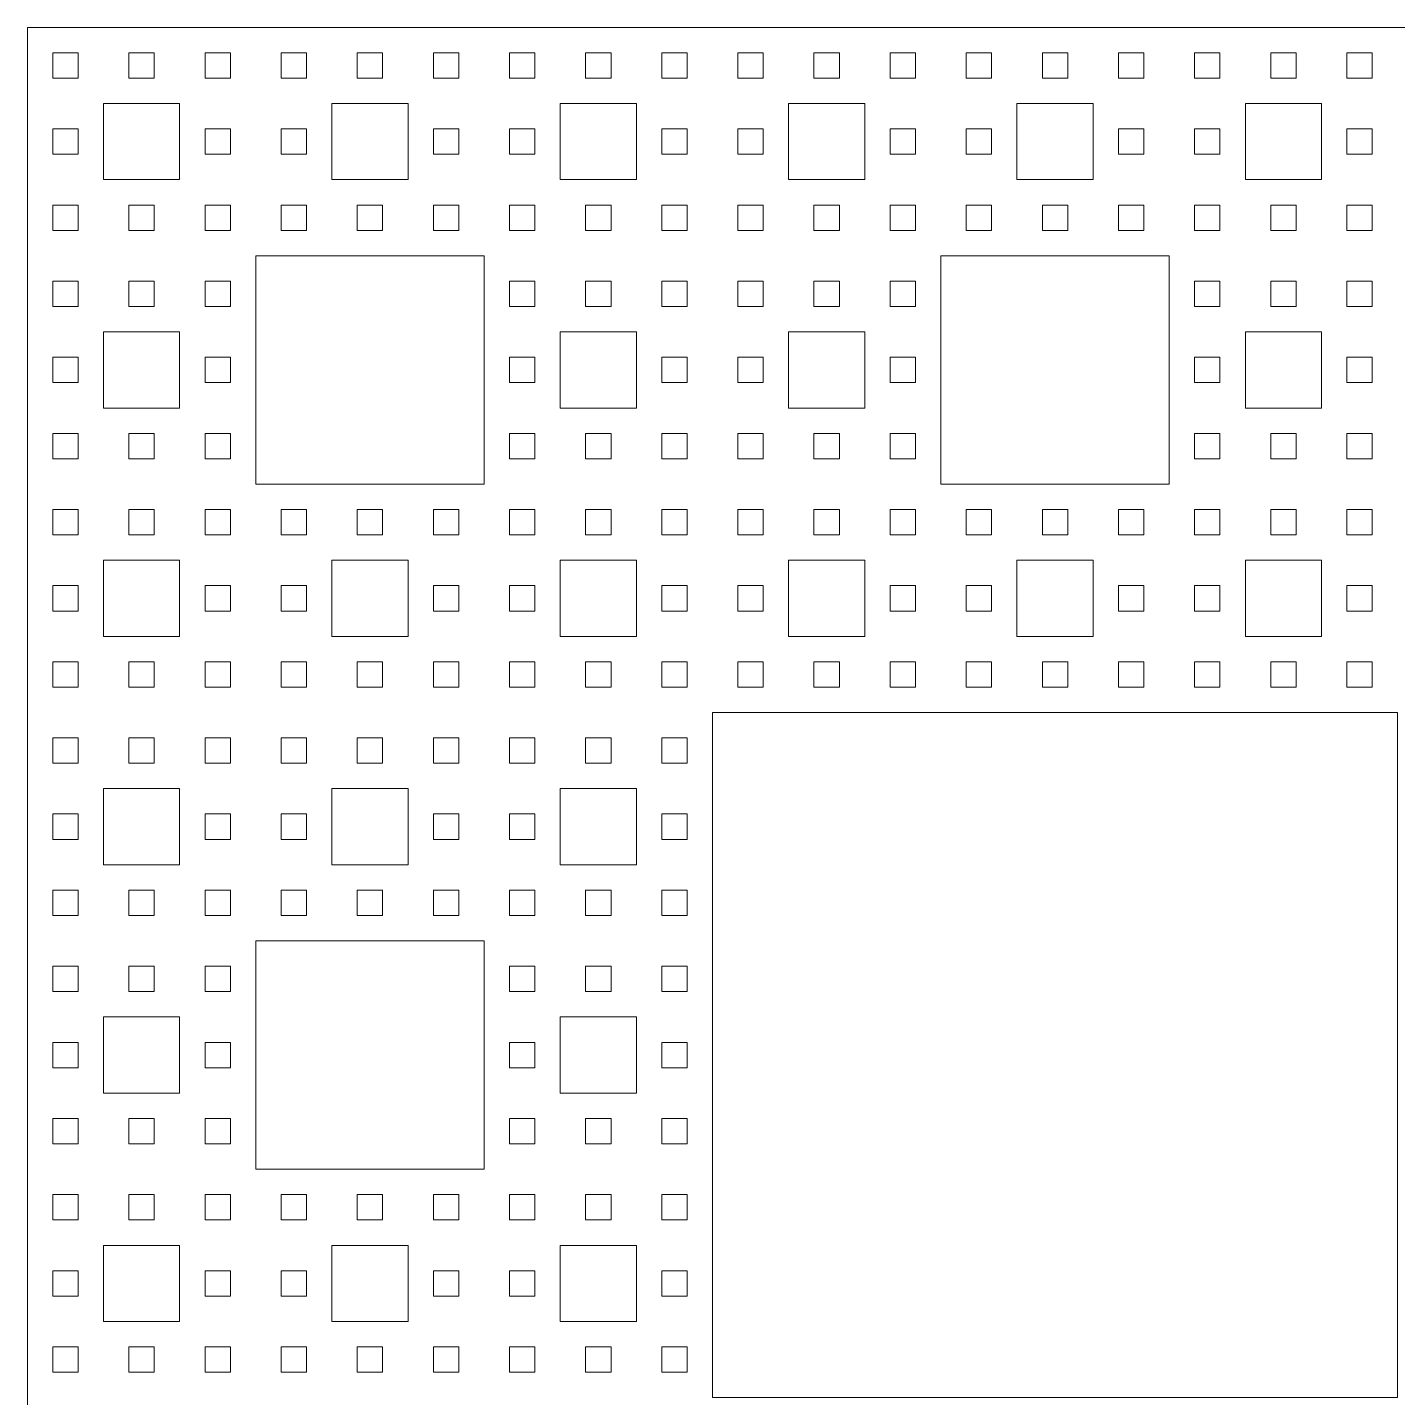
# Model space of a CAD drawing. Header units: millimetres. Extents: x -127 to 127, y -142 to 127.
# Drawn here: x -127 to -70.6, y 70.6 to 127 of the extents above; entities that cross this region are included whole.
import ezdxf

# ---------------------------------------------------------------- set-up
doc = ezdxf.new("R2010")
doc.units = ezdxf.units.MM

msp = doc.modelspace()

# ---------------------------------------------------------------- linework, layer by layer
at = {"color": 7, "linetype": 'Continuous', "lineweight": 15}
for p, q in [((-127, 127), (-127, -127)), ((127, 127), (-127, 127)), ((-124.909, 125.955), (-125.955, 125.955)), ((-125.955, 125.955), (-125.955, 124.909)), ((-124.909, 124.909), (-124.909, 125.955)), ((-121.774, 125.955), (-122.819, 125.955)), ((-122.819, 125.955), (-122.819, 124.909)), ((-121.774, 124.909), (-121.774, 125.955)), ((-118.638, 125.955), (-119.683, 125.955)), ((-119.683, 125.955), (-119.683, 124.909)), ((-118.638, 124.909), (-118.638, 125.955)), ((-115.502, 125.955), (-116.547, 125.955)), ((-116.547, 125.955), (-116.547, 124.909)), ((-115.502, 124.909), (-115.502, 125.955)), ((-112.366, 125.955), (-113.412, 125.955)), ((-113.412, 125.955), (-113.412, 124.909)), ((-112.366, 124.909), (-112.366, 125.955)), ((-109.23, 125.955), (-110.276, 125.955)), ((-110.276, 125.955), (-110.276, 124.909)), ((-109.23, 124.909), (-109.23, 125.955)), ((-106.095, 125.955), (-107.14, 125.955)), ((-107.14, 125.955), (-107.14, 124.909)), ((-106.095, 124.909), (-106.095, 125.955)), ((-102.959, 125.955), (-104.004, 125.955)), ((-104.004, 125.955), (-104.004, 124.909)), ((-102.959, 124.909), (-102.959, 125.955)), ((-99.823, 125.955), (-100.868, 125.955)), ((-100.868, 125.955), (-100.868, 124.909)), ((-99.823, 124.909), (-99.823, 125.955)), ((-96.687, 125.955), (-97.733, 125.955)), ((-97.733, 125.955), (-97.733, 124.909)), ((-96.687, 124.909), (-96.687, 125.955)), ((-93.551, 125.955), (-94.597, 125.955)), ((-94.597, 125.955), (-94.597, 124.909)), ((-93.551, 124.909), (-93.551, 125.955)), ((-90.416, 125.955), (-91.461, 125.955)), ((-91.461, 125.955), (-91.461, 124.909)), ((-90.416, 124.909), (-90.416, 125.955)), ((-87.28, 125.955), (-88.325, 125.955)), ((-88.325, 125.955), (-88.325, 124.909)), ((-87.28, 124.909), (-87.28, 125.955)), ((-84.144, 125.955), (-85.189, 125.955)), ((-85.189, 125.955), (-85.189, 124.909)), ((-84.144, 124.909), (-84.144, 125.955)), ((-81.008, 125.955), (-82.053, 125.955)), ((-82.053, 125.955), (-82.053, 124.909)), ((-81.008, 124.909), (-81.008, 125.955)), ((-77.872, 125.955), (-78.918, 125.955)), ((-78.918, 125.955), (-78.918, 124.909)), ((-77.872, 124.909), (-77.872, 125.955)), ((-74.737, 125.955), (-75.782, 125.955)), ((-75.782, 125.955), (-75.782, 124.909)), ((-74.737, 124.909), (-74.737, 125.955)), ((-71.601, 125.955), (-72.646, 125.955)), ((-72.646, 125.955), (-72.646, 124.909)), ((-71.601, 124.909), (-71.601, 125.955)), ((-125.955, 124.909), (-124.909, 124.909)), ((-122.819, 124.909), (-121.774, 124.909)), ((-119.683, 124.909), (-118.638, 124.909)), ((-116.547, 124.909), (-115.502, 124.909)), ((-113.412, 124.909), (-112.366, 124.909)), ((-110.276, 124.909), (-109.23, 124.909)), ((-107.14, 124.909), (-106.095, 124.909)), ((-104.004, 124.909), (-102.959, 124.909)), ((-100.868, 124.909), (-99.823, 124.909)), ((-97.733, 124.909), (-96.687, 124.909)), ((-94.597, 124.909), (-93.551, 124.909)), ((-91.461, 124.909), (-90.416, 124.909)), ((-88.325, 124.909), (-87.28, 124.909)), ((-85.189, 124.909), (-84.144, 124.909)), ((-82.053, 124.909), (-81.008, 124.909)), ((-78.918, 124.909), (-77.872, 124.909)), ((-75.782, 124.909), (-74.737, 124.909)), ((-72.646, 124.909), (-71.601, 124.909)), ((-120.728, 123.864), (-123.864, 123.864)), ((-123.864, 123.864), (-123.864, 120.728)), ((-120.728, 120.728), (-120.728, 123.864)), ((-111.321, 123.864), (-114.457, 123.864)), ((-114.457, 123.864), (-114.457, 120.728)), ((-111.321, 120.728), (-111.321, 123.864)), ((-101.914, 123.864), (-105.049, 123.864)), ((-105.049, 123.864), (-105.049, 120.728)), ((-101.914, 120.728), (-101.914, 123.864)), ((-92.506, 123.864), (-95.642, 123.864)), ((-95.642, 123.864), (-95.642, 120.728)), ((-92.506, 120.728), (-92.506, 123.864)), ((-83.099, 123.864), (-86.235, 123.864)), ((-86.235, 123.864), (-86.235, 120.728)), ((-83.099, 120.728), (-83.099, 123.864)), ((-73.691, 123.864), (-76.827, 123.864)), ((-76.827, 123.864), (-76.827, 120.728)), ((-73.691, 120.728), (-73.691, 123.864)), ((-124.909, 122.819), (-125.955, 122.819)), ((-125.955, 122.819), (-125.955, 121.774)), ((-124.909, 121.774), (-124.909, 122.819)), ((-118.638, 122.819), (-119.683, 122.819)), ((-119.683, 122.819), (-119.683, 121.774)), ((-118.638, 121.774), (-118.638, 122.819)), ((-115.502, 122.819), (-116.547, 122.819)), ((-116.547, 122.819), (-116.547, 121.774)), ((-115.502, 121.774), (-115.502, 122.819)), ((-109.23, 122.819), (-110.276, 122.819)), ((-110.276, 122.819), (-110.276, 121.774)), ((-109.23, 121.774), (-109.23, 122.819)), ((-106.095, 122.819), (-107.14, 122.819)), ((-107.14, 122.819), (-107.14, 121.774)), ((-106.095, 121.774), (-106.095, 122.819)), ((-99.823, 122.819), (-100.868, 122.819)), ((-100.868, 122.819), (-100.868, 121.774)), ((-99.823, 121.774), (-99.823, 122.819)), ((-96.687, 122.819), (-97.733, 122.819)), ((-97.733, 122.819), (-97.733, 121.774)), ((-96.687, 121.774), (-96.687, 122.819)), ((-90.416, 122.819), (-91.461, 122.819)), ((-91.461, 122.819), (-91.461, 121.774)), ((-90.416, 121.774), (-90.416, 122.819)), ((-87.28, 122.819), (-88.325, 122.819)), ((-88.325, 122.819), (-88.325, 121.774)), ((-87.28, 121.774), (-87.28, 122.819)), ((-81.008, 122.819), (-82.053, 122.819)), ((-82.053, 122.819), (-82.053, 121.774)), ((-81.008, 121.774), (-81.008, 122.819)), ((-77.872, 122.819), (-78.918, 122.819)), ((-78.918, 122.819), (-78.918, 121.774)), ((-77.872, 121.774), (-77.872, 122.819)), ((-71.601, 122.819), (-72.646, 122.819)), ((-72.646, 122.819), (-72.646, 121.774)), ((-71.601, 121.774), (-71.601, 122.819)), ((-125.955, 121.774), (-124.909, 121.774)), ((-119.683, 121.774), (-118.638, 121.774)), ((-116.547, 121.774), (-115.502, 121.774)), ((-110.276, 121.774), (-109.23, 121.774)), ((-107.14, 121.774), (-106.095, 121.774)), ((-100.868, 121.774), (-99.823, 121.774)), ((-97.733, 121.774), (-96.687, 121.774)), ((-91.461, 121.774), (-90.416, 121.774)), ((-88.325, 121.774), (-87.28, 121.774)), ((-82.053, 121.774), (-81.008, 121.774)), ((-78.918, 121.774), (-77.872, 121.774)), ((-72.646, 121.774), (-71.601, 121.774)), ((-123.864, 120.728), (-120.728, 120.728)), ((-114.457, 120.728), (-111.321, 120.728)), ((-105.049, 120.728), (-101.914, 120.728)), ((-95.642, 120.728), (-92.506, 120.728)), ((-86.235, 120.728), (-83.099, 120.728)), ((-76.827, 120.728), (-73.691, 120.728)), ((-124.909, 119.683), (-125.955, 119.683)), ((-125.955, 119.683), (-125.955, 118.638)), ((-124.909, 118.638), (-124.909, 119.683)), ((-121.774, 119.683), (-122.819, 119.683)), ((-122.819, 119.683), (-122.819, 118.638)), ((-121.774, 118.638), (-121.774, 119.683)), ((-118.638, 119.683), (-119.683, 119.683)), ((-119.683, 119.683), (-119.683, 118.638)), ((-118.638, 118.638), (-118.638, 119.683)), ((-115.502, 119.683), (-116.547, 119.683)), ((-116.547, 119.683), (-116.547, 118.638)), ((-115.502, 118.638), (-115.502, 119.683)), ((-112.366, 119.683), (-113.412, 119.683)), ((-113.412, 119.683), (-113.412, 118.638)), ((-112.366, 118.638), (-112.366, 119.683)), ((-109.23, 119.683), (-110.276, 119.683)), ((-110.276, 119.683), (-110.276, 118.638)), ((-109.23, 118.638), (-109.23, 119.683)), ((-106.095, 119.683), (-107.14, 119.683)), ((-107.14, 119.683), (-107.14, 118.638)), ((-106.095, 118.638), (-106.095, 119.683)), ((-102.959, 119.683), (-104.004, 119.683)), ((-104.004, 119.683), (-104.004, 118.638)), ((-102.959, 118.638), (-102.959, 119.683)), ((-99.823, 119.683), (-100.868, 119.683)), ((-100.868, 119.683), (-100.868, 118.638)), ((-99.823, 118.638), (-99.823, 119.683)), ((-96.687, 119.683), (-97.733, 119.683)), ((-97.733, 119.683), (-97.733, 118.638)), ((-96.687, 118.638), (-96.687, 119.683)), ((-93.551, 119.683), (-94.597, 119.683)), ((-94.597, 119.683), (-94.597, 118.638)), ((-93.551, 118.638), (-93.551, 119.683)), ((-90.416, 119.683), (-91.461, 119.683)), ((-91.461, 119.683), (-91.461, 118.638)), ((-90.416, 118.638), (-90.416, 119.683)), ((-87.28, 119.683), (-88.325, 119.683)), ((-88.325, 119.683), (-88.325, 118.638)), ((-87.28, 118.638), (-87.28, 119.683)), ((-84.144, 119.683), (-85.189, 119.683)), ((-85.189, 119.683), (-85.189, 118.638)), ((-84.144, 118.638), (-84.144, 119.683)), ((-81.008, 119.683), (-82.053, 119.683)), ((-82.053, 119.683), (-82.053, 118.638)), ((-81.008, 118.638), (-81.008, 119.683)), ((-77.872, 119.683), (-78.918, 119.683)), ((-78.918, 119.683), (-78.918, 118.638)), ((-77.872, 118.638), (-77.872, 119.683)), ((-74.737, 119.683), (-75.782, 119.683)), ((-75.782, 119.683), (-75.782, 118.638)), ((-74.737, 118.638), (-74.737, 119.683)), ((-71.601, 119.683), (-72.646, 119.683)), ((-72.646, 119.683), (-72.646, 118.638)), ((-71.601, 118.638), (-71.601, 119.683)), ((-125.955, 118.638), (-124.909, 118.638)), ((-122.819, 118.638), (-121.774, 118.638)), ((-119.683, 118.638), (-118.638, 118.638)), ((-116.547, 118.638), (-115.502, 118.638)), ((-113.412, 118.638), (-112.366, 118.638)), ((-110.276, 118.638), (-109.23, 118.638)), ((-107.14, 118.638), (-106.095, 118.638)), ((-104.004, 118.638), (-102.959, 118.638)), ((-100.868, 118.638), (-99.823, 118.638)), ((-97.733, 118.638), (-96.687, 118.638)), ((-94.597, 118.638), (-93.551, 118.638)), ((-91.461, 118.638), (-90.416, 118.638)), ((-88.325, 118.638), (-87.28, 118.638)), ((-85.189, 118.638), (-84.144, 118.638)), ((-82.053, 118.638), (-81.008, 118.638)), ((-78.918, 118.638), (-77.872, 118.638)), ((-75.782, 118.638), (-74.737, 118.638)), ((-72.646, 118.638), (-71.601, 118.638)), ((-108.185, 117.593), (-117.593, 117.593)), ((-117.593, 117.593), (-117.593, 108.185)), ((-108.185, 108.185), (-108.185, 117.593)), ((-79.963, 117.593), (-89.37, 117.593)), ((-89.37, 117.593), (-89.37, 108.185)), ((-79.963, 108.185), (-79.963, 117.593)), ((-124.909, 116.547), (-125.955, 116.547)), ((-125.955, 116.547), (-125.955, 115.502)), ((-124.909, 115.502), (-124.909, 116.547)), ((-121.774, 116.547), (-122.819, 116.547)), ((-122.819, 116.547), (-122.819, 115.502)), ((-121.774, 115.502), (-121.774, 116.547)), ((-118.638, 116.547), (-119.683, 116.547)), ((-119.683, 116.547), (-119.683, 115.502)), ((-118.638, 115.502), (-118.638, 116.547)), ((-106.095, 116.547), (-107.14, 116.547)), ((-107.14, 116.547), (-107.14, 115.502)), ((-106.095, 115.502), (-106.095, 116.547)), ((-102.959, 116.547), (-104.004, 116.547)), ((-104.004, 116.547), (-104.004, 115.502)), ((-102.959, 115.502), (-102.959, 116.547)), ((-99.823, 116.547), (-100.868, 116.547)), ((-100.868, 116.547), (-100.868, 115.502)), ((-99.823, 115.502), (-99.823, 116.547)), ((-96.687, 116.547), (-97.733, 116.547)), ((-97.733, 116.547), (-97.733, 115.502)), ((-96.687, 115.502), (-96.687, 116.547)), ((-93.551, 116.547), (-94.597, 116.547)), ((-94.597, 116.547), (-94.597, 115.502)), ((-93.551, 115.502), (-93.551, 116.547)), ((-90.416, 116.547), (-91.461, 116.547)), ((-91.461, 116.547), (-91.461, 115.502)), ((-90.416, 115.502), (-90.416, 116.547)), ((-77.872, 116.547), (-78.918, 116.547)), ((-78.918, 116.547), (-78.918, 115.502)), ((-77.872, 115.502), (-77.872, 116.547)), ((-74.737, 116.547), (-75.782, 116.547)), ((-75.782, 116.547), (-75.782, 115.502)), ((-74.737, 115.502), (-74.737, 116.547)), ((-71.601, 116.547), (-72.646, 116.547)), ((-72.646, 116.547), (-72.646, 115.502)), ((-71.601, 115.502), (-71.601, 116.547)), ((-125.955, 115.502), (-124.909, 115.502)), ((-122.819, 115.502), (-121.774, 115.502)), ((-119.683, 115.502), (-118.638, 115.502)), ((-107.14, 115.502), (-106.095, 115.502)), ((-104.004, 115.502), (-102.959, 115.502)), ((-100.868, 115.502), (-99.823, 115.502)), ((-97.733, 115.502), (-96.687, 115.502)), ((-94.597, 115.502), (-93.551, 115.502)), ((-91.461, 115.502), (-90.416, 115.502)), ((-78.918, 115.502), (-77.872, 115.502)), ((-75.782, 115.502), (-74.737, 115.502)), ((-72.646, 115.502), (-71.601, 115.502)), ((-120.728, 114.457), (-123.864, 114.457)), ((-123.864, 114.457), (-123.864, 111.321)), ((-120.728, 111.321), (-120.728, 114.457)), ((-101.914, 114.457), (-105.049, 114.457)), ((-105.049, 114.457), (-105.049, 111.321)), ((-101.914, 111.321), (-101.914, 114.457)), ((-92.506, 114.457), (-95.642, 114.457)), ((-95.642, 114.457), (-95.642, 111.321)), ((-92.506, 111.321), (-92.506, 114.457)), ((-73.691, 114.457), (-76.827, 114.457)), ((-76.827, 114.457), (-76.827, 111.321)), ((-73.691, 111.321), (-73.691, 114.457)), ((-124.909, 113.412), (-125.955, 113.412)), ((-125.955, 113.412), (-125.955, 112.366)), ((-124.909, 112.366), (-124.909, 113.412)), ((-118.638, 113.412), (-119.683, 113.412)), ((-119.683, 113.412), (-119.683, 112.366)), ((-118.638, 112.366), (-118.638, 113.412)), ((-106.095, 113.412), (-107.14, 113.412)), ((-107.14, 113.412), (-107.14, 112.366)), ((-106.095, 112.366), (-106.095, 113.412)), ((-99.823, 113.412), (-100.868, 113.412)), ((-100.868, 113.412), (-100.868, 112.366)), ((-99.823, 112.366), (-99.823, 113.412)), ((-96.687, 113.412), (-97.733, 113.412)), ((-97.733, 113.412), (-97.733, 112.366)), ((-96.687, 112.366), (-96.687, 113.412)), ((-90.416, 113.412), (-91.461, 113.412)), ((-91.461, 113.412), (-91.461, 112.366)), ((-90.416, 112.366), (-90.416, 113.412)), ((-77.872, 113.412), (-78.918, 113.412)), ((-78.918, 113.412), (-78.918, 112.366)), ((-77.872, 112.366), (-77.872, 113.412)), ((-71.601, 113.412), (-72.646, 113.412)), ((-72.646, 113.412), (-72.646, 112.366)), ((-71.601, 112.366), (-71.601, 113.412)), ((-125.955, 112.366), (-124.909, 112.366)), ((-119.683, 112.366), (-118.638, 112.366)), ((-107.14, 112.366), (-106.095, 112.366)), ((-100.868, 112.366), (-99.823, 112.366)), ((-97.733, 112.366), (-96.687, 112.366)), ((-91.461, 112.366), (-90.416, 112.366)), ((-78.918, 112.366), (-77.872, 112.366)), ((-72.646, 112.366), (-71.601, 112.366)), ((-123.864, 111.321), (-120.728, 111.321)), ((-105.049, 111.321), (-101.914, 111.321)), ((-95.642, 111.321), (-92.506, 111.321)), ((-76.827, 111.321), (-73.691, 111.321)), ((-124.909, 110.276), (-125.955, 110.276)), ((-125.955, 110.276), (-125.955, 109.23)), ((-124.909, 109.23), (-124.909, 110.276)), ((-121.774, 110.276), (-122.819, 110.276)), ((-122.819, 110.276), (-122.819, 109.23)), ((-121.774, 109.23), (-121.774, 110.276)), ((-118.638, 110.276), (-119.683, 110.276)), ((-119.683, 110.276), (-119.683, 109.23)), ((-118.638, 109.23), (-118.638, 110.276)), ((-106.095, 110.276), (-107.14, 110.276)), ((-107.14, 110.276), (-107.14, 109.23)), ((-106.095, 109.23), (-106.095, 110.276)), ((-102.959, 110.276), (-104.004, 110.276)), ((-104.004, 110.276), (-104.004, 109.23)), ((-102.959, 109.23), (-102.959, 110.276)), ((-99.823, 110.276), (-100.868, 110.276)), ((-100.868, 110.276), (-100.868, 109.23)), ((-99.823, 109.23), (-99.823, 110.276)), ((-96.687, 110.276), (-97.733, 110.276)), ((-97.733, 110.276), (-97.733, 109.23)), ((-96.687, 109.23), (-96.687, 110.276)), ((-93.551, 110.276), (-94.597, 110.276)), ((-94.597, 110.276), (-94.597, 109.23)), ((-93.551, 109.23), (-93.551, 110.276)), ((-90.416, 110.276), (-91.461, 110.276)), ((-91.461, 110.276), (-91.461, 109.23)), ((-90.416, 109.23), (-90.416, 110.276)), ((-77.872, 110.276), (-78.918, 110.276)), ((-78.918, 110.276), (-78.918, 109.23)), ((-77.872, 109.23), (-77.872, 110.276)), ((-74.737, 110.276), (-75.782, 110.276)), ((-75.782, 110.276), (-75.782, 109.23)), ((-74.737, 109.23), (-74.737, 110.276)), ((-71.601, 110.276), (-72.646, 110.276)), ((-72.646, 110.276), (-72.646, 109.23)), ((-71.601, 109.23), (-71.601, 110.276)), ((-125.955, 109.23), (-124.909, 109.23)), ((-122.819, 109.23), (-121.774, 109.23)), ((-119.683, 109.23), (-118.638, 109.23)), ((-107.14, 109.23), (-106.095, 109.23)), ((-104.004, 109.23), (-102.959, 109.23)), ((-100.868, 109.23), (-99.823, 109.23)), ((-97.733, 109.23), (-96.687, 109.23)), ((-94.597, 109.23), (-93.551, 109.23)), ((-91.461, 109.23), (-90.416, 109.23)), ((-78.918, 109.23), (-77.872, 109.23)), ((-75.782, 109.23), (-74.737, 109.23)), ((-72.646, 109.23), (-71.601, 109.23)), ((-117.593, 108.185), (-108.185, 108.185)), ((-89.37, 108.185), (-79.963, 108.185)), ((-124.909, 107.14), (-125.955, 107.14)), ((-125.955, 107.14), (-125.955, 106.095)), ((-124.909, 106.095), (-124.909, 107.14)), ((-121.774, 107.14), (-122.819, 107.14)), ((-122.819, 107.14), (-122.819, 106.095)), ((-121.774, 106.095), (-121.774, 107.14)), ((-118.638, 107.14), (-119.683, 107.14)), ((-119.683, 107.14), (-119.683, 106.095)), ((-118.638, 106.095), (-118.638, 107.14)), ((-115.502, 107.14), (-116.547, 107.14)), ((-116.547, 107.14), (-116.547, 106.095)), ((-115.502, 106.095), (-115.502, 107.14)), ((-112.366, 107.14), (-113.412, 107.14)), ((-113.412, 107.14), (-113.412, 106.095)), ((-112.366, 106.095), (-112.366, 107.14)), ((-109.23, 107.14), (-110.276, 107.14)), ((-110.276, 107.14), (-110.276, 106.095)), ((-109.23, 106.095), (-109.23, 107.14)), ((-106.095, 107.14), (-107.14, 107.14)), ((-107.14, 107.14), (-107.14, 106.095)), ((-106.095, 106.095), (-106.095, 107.14)), ((-102.959, 107.14), (-104.004, 107.14)), ((-104.004, 107.14), (-104.004, 106.095)), ((-102.959, 106.095), (-102.959, 107.14)), ((-99.823, 107.14), (-100.868, 107.14)), ((-100.868, 107.14), (-100.868, 106.095)), ((-99.823, 106.095), (-99.823, 107.14)), ((-96.687, 107.14), (-97.733, 107.14)), ((-97.733, 107.14), (-97.733, 106.095)), ((-96.687, 106.095), (-96.687, 107.14)), ((-93.551, 107.14), (-94.597, 107.14)), ((-94.597, 107.14), (-94.597, 106.095)), ((-93.551, 106.095), (-93.551, 107.14)), ((-90.416, 107.14), (-91.461, 107.14)), ((-91.461, 107.14), (-91.461, 106.095)), ((-90.416, 106.095), (-90.416, 107.14)), ((-87.28, 107.14), (-88.325, 107.14)), ((-88.325, 107.14), (-88.325, 106.095)), ((-87.28, 106.095), (-87.28, 107.14)), ((-84.144, 107.14), (-85.189, 107.14)), ((-85.189, 107.14), (-85.189, 106.095)), ((-84.144, 106.095), (-84.144, 107.14)), ((-81.008, 107.14), (-82.053, 107.14)), ((-82.053, 107.14), (-82.053, 106.095)), ((-81.008, 106.095), (-81.008, 107.14)), ((-77.872, 107.14), (-78.918, 107.14)), ((-78.918, 107.14), (-78.918, 106.095)), ((-77.872, 106.095), (-77.872, 107.14)), ((-74.737, 107.14), (-75.782, 107.14)), ((-75.782, 107.14), (-75.782, 106.095)), ((-74.737, 106.095), (-74.737, 107.14)), ((-71.601, 107.14), (-72.646, 107.14)), ((-72.646, 107.14), (-72.646, 106.095)), ((-71.601, 106.095), (-71.601, 107.14)), ((-125.955, 106.095), (-124.909, 106.095)), ((-122.819, 106.095), (-121.774, 106.095)), ((-119.683, 106.095), (-118.638, 106.095)), ((-116.547, 106.095), (-115.502, 106.095)), ((-113.412, 106.095), (-112.366, 106.095)), ((-110.276, 106.095), (-109.23, 106.095)), ((-107.14, 106.095), (-106.095, 106.095)), ((-104.004, 106.095), (-102.959, 106.095)), ((-100.868, 106.095), (-99.823, 106.095)), ((-97.733, 106.095), (-96.687, 106.095)), ((-94.597, 106.095), (-93.551, 106.095)), ((-91.461, 106.095), (-90.416, 106.095)), ((-88.325, 106.095), (-87.28, 106.095)), ((-85.189, 106.095), (-84.144, 106.095)), ((-82.053, 106.095), (-81.008, 106.095)), ((-78.918, 106.095), (-77.872, 106.095)), ((-75.782, 106.095), (-74.737, 106.095)), ((-72.646, 106.095), (-71.601, 106.095)), ((-120.728, 105.049), (-123.864, 105.049)), ((-123.864, 105.049), (-123.864, 101.914)), ((-120.728, 101.914), (-120.728, 105.049)), ((-111.321, 105.049), (-114.457, 105.049)), ((-114.457, 105.049), (-114.457, 101.914)), ((-111.321, 101.914), (-111.321, 105.049)), ((-101.914, 105.049), (-105.049, 105.049)), ((-105.049, 105.049), (-105.049, 101.914)), ((-101.914, 101.914), (-101.914, 105.049)), ((-92.506, 105.049), (-95.642, 105.049)), ((-95.642, 105.049), (-95.642, 101.914)), ((-92.506, 101.914), (-92.506, 105.049)), ((-83.099, 105.049), (-86.235, 105.049)), ((-86.235, 105.049), (-86.235, 101.914)), ((-83.099, 101.914), (-83.099, 105.049)), ((-73.691, 105.049), (-76.827, 105.049)), ((-76.827, 105.049), (-76.827, 101.914)), ((-73.691, 101.914), (-73.691, 105.049)), ((-124.909, 104.004), (-125.955, 104.004)), ((-125.955, 104.004), (-125.955, 102.959)), ((-124.909, 102.959), (-124.909, 104.004)), ((-118.638, 104.004), (-119.683, 104.004)), ((-119.683, 104.004), (-119.683, 102.959)), ((-118.638, 102.959), (-118.638, 104.004)), ((-115.502, 104.004), (-116.547, 104.004)), ((-116.547, 104.004), (-116.547, 102.959)), ((-115.502, 102.959), (-115.502, 104.004)), ((-109.23, 104.004), (-110.276, 104.004)), ((-110.276, 104.004), (-110.276, 102.959)), ((-109.23, 102.959), (-109.23, 104.004)), ((-106.095, 104.004), (-107.14, 104.004)), ((-107.14, 104.004), (-107.14, 102.959)), ((-106.095, 102.959), (-106.095, 104.004)), ((-99.823, 104.004), (-100.868, 104.004)), ((-100.868, 104.004), (-100.868, 102.959)), ((-99.823, 102.959), (-99.823, 104.004)), ((-96.687, 104.004), (-97.733, 104.004)), ((-97.733, 104.004), (-97.733, 102.959)), ((-96.687, 102.959), (-96.687, 104.004)), ((-90.416, 104.004), (-91.461, 104.004)), ((-91.461, 104.004), (-91.461, 102.959)), ((-90.416, 102.959), (-90.416, 104.004)), ((-87.28, 104.004), (-88.325, 104.004)), ((-88.325, 104.004), (-88.325, 102.959)), ((-87.28, 102.959), (-87.28, 104.004)), ((-81.008, 104.004), (-82.053, 104.004)), ((-82.053, 104.004), (-82.053, 102.959)), ((-81.008, 102.959), (-81.008, 104.004)), ((-77.872, 104.004), (-78.918, 104.004)), ((-78.918, 104.004), (-78.918, 102.959)), ((-77.872, 102.959), (-77.872, 104.004)), ((-71.601, 104.004), (-72.646, 104.004)), ((-72.646, 104.004), (-72.646, 102.959)), ((-71.601, 102.959), (-71.601, 104.004)), ((-125.955, 102.959), (-124.909, 102.959)), ((-119.683, 102.959), (-118.638, 102.959)), ((-116.547, 102.959), (-115.502, 102.959)), ((-110.276, 102.959), (-109.23, 102.959)), ((-107.14, 102.959), (-106.095, 102.959)), ((-100.868, 102.959), (-99.823, 102.959)), ((-97.733, 102.959), (-96.687, 102.959)), ((-91.461, 102.959), (-90.416, 102.959)), ((-88.325, 102.959), (-87.28, 102.959)), ((-82.053, 102.959), (-81.008, 102.959)), ((-78.918, 102.959), (-77.872, 102.959)), ((-72.646, 102.959), (-71.601, 102.959)), ((-123.864, 101.914), (-120.728, 101.914)), ((-114.457, 101.914), (-111.321, 101.914)), ((-105.049, 101.914), (-101.914, 101.914)), ((-95.642, 101.914), (-92.506, 101.914)), ((-86.235, 101.914), (-83.099, 101.914)), ((-76.827, 101.914), (-73.691, 101.914)), ((-124.909, 100.868), (-125.955, 100.868)), ((-125.955, 100.868), (-125.955, 99.823)), ((-124.909, 99.823), (-124.909, 100.868)), ((-121.774, 100.868), (-122.819, 100.868)), ((-122.819, 100.868), (-122.819, 99.823)), ((-121.774, 99.823), (-121.774, 100.868)), ((-118.638, 100.868), (-119.683, 100.868)), ((-119.683, 100.868), (-119.683, 99.823)), ((-118.638, 99.823), (-118.638, 100.868)), ((-115.502, 100.868), (-116.547, 100.868)), ((-116.547, 100.868), (-116.547, 99.823)), ((-115.502, 99.823), (-115.502, 100.868)), ((-112.366, 100.868), (-113.412, 100.868)), ((-113.412, 100.868), (-113.412, 99.823)), ((-112.366, 99.823), (-112.366, 100.868)), ((-109.23, 100.868), (-110.276, 100.868)), ((-110.276, 100.868), (-110.276, 99.823)), ((-109.23, 99.823), (-109.23, 100.868)), ((-106.095, 100.868), (-107.14, 100.868)), ((-107.14, 100.868), (-107.14, 99.823)), ((-106.095, 99.823), (-106.095, 100.868)), ((-102.959, 100.868), (-104.004, 100.868)), ((-104.004, 100.868), (-104.004, 99.823)), ((-102.959, 99.823), (-102.959, 100.868)), ((-99.823, 100.868), (-100.868, 100.868)), ((-100.868, 100.868), (-100.868, 99.823)), ((-99.823, 99.823), (-99.823, 100.868)), ((-96.687, 100.868), (-97.733, 100.868)), ((-97.733, 100.868), (-97.733, 99.823)), ((-96.687, 99.823), (-96.687, 100.868)), ((-93.551, 100.868), (-94.597, 100.868)), ((-94.597, 100.868), (-94.597, 99.823)), ((-93.551, 99.823), (-93.551, 100.868)), ((-90.416, 100.868), (-91.461, 100.868)), ((-91.461, 100.868), (-91.461, 99.823)), ((-90.416, 99.823), (-90.416, 100.868)), ((-87.28, 100.868), (-88.325, 100.868)), ((-88.325, 100.868), (-88.325, 99.823)), ((-87.28, 99.823), (-87.28, 100.868)), ((-84.144, 100.868), (-85.189, 100.868)), ((-85.189, 100.868), (-85.189, 99.823)), ((-84.144, 99.823), (-84.144, 100.868)), ((-81.008, 100.868), (-82.053, 100.868)), ((-82.053, 100.868), (-82.053, 99.823)), ((-81.008, 99.823), (-81.008, 100.868)), ((-77.872, 100.868), (-78.918, 100.868)), ((-78.918, 100.868), (-78.918, 99.823)), ((-77.872, 99.823), (-77.872, 100.868)), ((-74.737, 100.868), (-75.782, 100.868)), ((-75.782, 100.868), (-75.782, 99.823)), ((-74.737, 99.823), (-74.737, 100.868)), ((-71.601, 100.868), (-72.646, 100.868)), ((-72.646, 100.868), (-72.646, 99.823)), ((-71.601, 99.823), (-71.601, 100.868)), ((-125.955, 99.823), (-124.909, 99.823)), ((-122.819, 99.823), (-121.774, 99.823)), ((-119.683, 99.823), (-118.638, 99.823)), ((-116.547, 99.823), (-115.502, 99.823)), ((-113.412, 99.823), (-112.366, 99.823)), ((-110.276, 99.823), (-109.23, 99.823)), ((-107.14, 99.823), (-106.095, 99.823)), ((-104.004, 99.823), (-102.959, 99.823)), ((-100.868, 99.823), (-99.823, 99.823)), ((-97.733, 99.823), (-96.687, 99.823)), ((-94.597, 99.823), (-93.551, 99.823)), ((-91.461, 99.823), (-90.416, 99.823)), ((-88.325, 99.823), (-87.28, 99.823)), ((-85.189, 99.823), (-84.144, 99.823)), ((-82.053, 99.823), (-81.008, 99.823)), ((-78.918, 99.823), (-77.872, 99.823)), ((-75.782, 99.823), (-74.737, 99.823)), ((-72.646, 99.823), (-71.601, 99.823)), ((-70.556, 98.778), (-98.778, 98.778)), ((-98.778, 98.778), (-98.778, 70.556)), ((-70.556, 70.556), (-70.556, 98.778)), ((-124.909, 97.733), (-125.955, 97.733)), ((-125.955, 97.733), (-125.955, 96.687)), ((-124.909, 96.687), (-124.909, 97.733)), ((-121.774, 97.733), (-122.819, 97.733)), ((-122.819, 97.733), (-122.819, 96.687)), ((-121.774, 96.687), (-121.774, 97.733)), ((-118.638, 97.733), (-119.683, 97.733)), ((-119.683, 97.733), (-119.683, 96.687)), ((-118.638, 96.687), (-118.638, 97.733)), ((-115.502, 97.733), (-116.547, 97.733)), ((-116.547, 97.733), (-116.547, 96.687)), ((-115.502, 96.687), (-115.502, 97.733)), ((-112.366, 97.733), (-113.412, 97.733)), ((-113.412, 97.733), (-113.412, 96.687)), ((-112.366, 96.687), (-112.366, 97.733)), ((-109.23, 97.733), (-110.276, 97.733)), ((-110.276, 97.733), (-110.276, 96.687)), ((-109.23, 96.687), (-109.23, 97.733)), ((-106.095, 97.733), (-107.14, 97.733)), ((-107.14, 97.733), (-107.14, 96.687)), ((-106.095, 96.687), (-106.095, 97.733)), ((-102.959, 97.733), (-104.004, 97.733)), ((-104.004, 97.733), (-104.004, 96.687)), ((-102.959, 96.687), (-102.959, 97.733)), ((-99.823, 97.733), (-100.868, 97.733)), ((-100.868, 97.733), (-100.868, 96.687)), ((-99.823, 96.687), (-99.823, 97.733)), ((-125.955, 96.687), (-124.909, 96.687)), ((-122.819, 96.687), (-121.774, 96.687)), ((-119.683, 96.687), (-118.638, 96.687)), ((-116.547, 96.687), (-115.502, 96.687)), ((-113.412, 96.687), (-112.366, 96.687)), ((-110.276, 96.687), (-109.23, 96.687)), ((-107.14, 96.687), (-106.095, 96.687)), ((-104.004, 96.687), (-102.959, 96.687)), ((-100.868, 96.687), (-99.823, 96.687)), ((-120.728, 95.642), (-123.864, 95.642)), ((-123.864, 95.642), (-123.864, 92.506)), ((-120.728, 92.506), (-120.728, 95.642)), ((-111.321, 95.642), (-114.457, 95.642)), ((-114.457, 95.642), (-114.457, 92.506)), ((-111.321, 92.506), (-111.321, 95.642)), ((-101.914, 95.642), (-105.049, 95.642)), ((-105.049, 95.642), (-105.049, 92.506)), ((-101.914, 92.506), (-101.914, 95.642)), ((-124.909, 94.597), (-125.955, 94.597)), ((-125.955, 94.597), (-125.955, 93.551)), ((-124.909, 93.551), (-124.909, 94.597)), ((-118.638, 94.597), (-119.683, 94.597)), ((-119.683, 94.597), (-119.683, 93.551)), ((-118.638, 93.551), (-118.638, 94.597)), ((-115.502, 94.597), (-116.547, 94.597)), ((-116.547, 94.597), (-116.547, 93.551)), ((-115.502, 93.551), (-115.502, 94.597)), ((-109.23, 94.597), (-110.276, 94.597)), ((-110.276, 94.597), (-110.276, 93.551)), ((-109.23, 93.551), (-109.23, 94.597)), ((-106.095, 94.597), (-107.14, 94.597)), ((-107.14, 94.597), (-107.14, 93.551)), ((-106.095, 93.551), (-106.095, 94.597)), ((-99.823, 94.597), (-100.868, 94.597)), ((-100.868, 94.597), (-100.868, 93.551)), ((-99.823, 93.551), (-99.823, 94.597)), ((-125.955, 93.551), (-124.909, 93.551)), ((-119.683, 93.551), (-118.638, 93.551)), ((-116.547, 93.551), (-115.502, 93.551)), ((-110.276, 93.551), (-109.23, 93.551)), ((-107.14, 93.551), (-106.095, 93.551)), ((-100.868, 93.551), (-99.823, 93.551)), ((-123.864, 92.506), (-120.728, 92.506)), ((-114.457, 92.506), (-111.321, 92.506)), ((-105.049, 92.506), (-101.914, 92.506)), ((-124.909, 91.461), (-125.955, 91.461)), ((-125.955, 91.461), (-125.955, 90.416)), ((-124.909, 90.416), (-124.909, 91.461)), ((-121.774, 91.461), (-122.819, 91.461)), ((-122.819, 91.461), (-122.819, 90.416)), ((-121.774, 90.416), (-121.774, 91.461)), ((-118.638, 91.461), (-119.683, 91.461)), ((-119.683, 91.461), (-119.683, 90.416)), ((-118.638, 90.416), (-118.638, 91.461)), ((-115.502, 91.461), (-116.547, 91.461)), ((-116.547, 91.461), (-116.547, 90.416)), ((-115.502, 90.416), (-115.502, 91.461)), ((-112.366, 91.461), (-113.412, 91.461)), ((-113.412, 91.461), (-113.412, 90.416)), ((-112.366, 90.416), (-112.366, 91.461)), ((-109.23, 91.461), (-110.276, 91.461)), ((-110.276, 91.461), (-110.276, 90.416)), ((-109.23, 90.416), (-109.23, 91.461)), ((-106.095, 91.461), (-107.14, 91.461)), ((-107.14, 91.461), (-107.14, 90.416)), ((-106.095, 90.416), (-106.095, 91.461)), ((-102.959, 91.461), (-104.004, 91.461)), ((-104.004, 91.461), (-104.004, 90.416)), ((-102.959, 90.416), (-102.959, 91.461)), ((-99.823, 91.461), (-100.868, 91.461)), ((-100.868, 91.461), (-100.868, 90.416)), ((-99.823, 90.416), (-99.823, 91.461)), ((-125.955, 90.416), (-124.909, 90.416)), ((-122.819, 90.416), (-121.774, 90.416)), ((-119.683, 90.416), (-118.638, 90.416)), ((-116.547, 90.416), (-115.502, 90.416)), ((-113.412, 90.416), (-112.366, 90.416)), ((-110.276, 90.416), (-109.23, 90.416)), ((-107.14, 90.416), (-106.095, 90.416)), ((-104.004, 90.416), (-102.959, 90.416)), ((-100.868, 90.416), (-99.823, 90.416)), ((-108.185, 89.37), (-117.593, 89.37)), ((-117.593, 89.37), (-117.593, 79.963)), ((-108.185, 79.963), (-108.185, 89.37)), ((-124.909, 88.325), (-125.955, 88.325)), ((-125.955, 88.325), (-125.955, 87.28)), ((-124.909, 87.28), (-124.909, 88.325)), ((-121.774, 88.325), (-122.819, 88.325)), ((-122.819, 88.325), (-122.819, 87.28)), ((-121.774, 87.28), (-121.774, 88.325)), ((-118.638, 88.325), (-119.683, 88.325)), ((-119.683, 88.325), (-119.683, 87.28)), ((-118.638, 87.28), (-118.638, 88.325)), ((-106.095, 88.325), (-107.14, 88.325)), ((-107.14, 88.325), (-107.14, 87.28)), ((-106.095, 87.28), (-106.095, 88.325)), ((-102.959, 88.325), (-104.004, 88.325)), ((-104.004, 88.325), (-104.004, 87.28)), ((-102.959, 87.28), (-102.959, 88.325)), ((-99.823, 88.325), (-100.868, 88.325)), ((-100.868, 88.325), (-100.868, 87.28)), ((-99.823, 87.28), (-99.823, 88.325)), ((-125.955, 87.28), (-124.909, 87.28)), ((-122.819, 87.28), (-121.774, 87.28)), ((-119.683, 87.28), (-118.638, 87.28)), ((-107.14, 87.28), (-106.095, 87.28)), ((-104.004, 87.28), (-102.959, 87.28)), ((-100.868, 87.28), (-99.823, 87.28)), ((-120.728, 86.235), (-123.864, 86.235)), ((-123.864, 86.235), (-123.864, 83.099)), ((-120.728, 83.099), (-120.728, 86.235)), ((-101.914, 86.235), (-105.049, 86.235)), ((-105.049, 86.235), (-105.049, 83.099)), ((-101.914, 83.099), (-101.914, 86.235)), ((-124.909, 85.189), (-125.955, 85.189)), ((-125.955, 85.189), (-125.955, 84.144)), ((-124.909, 84.144), (-124.909, 85.189)), ((-118.638, 85.189), (-119.683, 85.189)), ((-119.683, 85.189), (-119.683, 84.144)), ((-118.638, 84.144), (-118.638, 85.189)), ((-106.095, 85.189), (-107.14, 85.189)), ((-107.14, 85.189), (-107.14, 84.144)), ((-106.095, 84.144), (-106.095, 85.189)), ((-99.823, 85.189), (-100.868, 85.189)), ((-100.868, 85.189), (-100.868, 84.144)), ((-99.823, 84.144), (-99.823, 85.189)), ((-125.955, 84.144), (-124.909, 84.144)), ((-119.683, 84.144), (-118.638, 84.144)), ((-107.14, 84.144), (-106.095, 84.144)), ((-100.868, 84.144), (-99.823, 84.144)), ((-123.864, 83.099), (-120.728, 83.099)), ((-105.049, 83.099), (-101.914, 83.099)), ((-124.909, 82.053), (-125.955, 82.053)), ((-125.955, 82.053), (-125.955, 81.008)), ((-124.909, 81.008), (-124.909, 82.053)), ((-121.774, 82.053), (-122.819, 82.053)), ((-122.819, 82.053), (-122.819, 81.008)), ((-121.774, 81.008), (-121.774, 82.053)), ((-118.638, 82.053), (-119.683, 82.053)), ((-119.683, 82.053), (-119.683, 81.008)), ((-118.638, 81.008), (-118.638, 82.053)), ((-106.095, 82.053), (-107.14, 82.053)), ((-107.14, 82.053), (-107.14, 81.008)), ((-106.095, 81.008), (-106.095, 82.053)), ((-102.959, 82.053), (-104.004, 82.053)), ((-104.004, 82.053), (-104.004, 81.008)), ((-102.959, 81.008), (-102.959, 82.053)), ((-99.823, 82.053), (-100.868, 82.053)), ((-100.868, 82.053), (-100.868, 81.008)), ((-99.823, 81.008), (-99.823, 82.053)), ((-125.955, 81.008), (-124.909, 81.008)), ((-122.819, 81.008), (-121.774, 81.008)), ((-119.683, 81.008), (-118.638, 81.008)), ((-107.14, 81.008), (-106.095, 81.008)), ((-104.004, 81.008), (-102.959, 81.008)), ((-100.868, 81.008), (-99.823, 81.008)), ((-117.593, 79.963), (-108.185, 79.963)), ((-124.909, 78.918), (-125.955, 78.918)), ((-125.955, 78.918), (-125.955, 77.872)), ((-124.909, 77.872), (-124.909, 78.918)), ((-121.774, 78.918), (-122.819, 78.918)), ((-122.819, 78.918), (-122.819, 77.872)), ((-121.774, 77.872), (-121.774, 78.918)), ((-118.638, 78.918), (-119.683, 78.918)), ((-119.683, 78.918), (-119.683, 77.872)), ((-118.638, 77.872), (-118.638, 78.918)), ((-115.502, 78.918), (-116.547, 78.918)), ((-116.547, 78.918), (-116.547, 77.872)), ((-115.502, 77.872), (-115.502, 78.918)), ((-112.366, 78.918), (-113.412, 78.918)), ((-113.412, 78.918), (-113.412, 77.872)), ((-112.366, 77.872), (-112.366, 78.918)), ((-109.23, 78.918), (-110.276, 78.918)), ((-110.276, 78.918), (-110.276, 77.872)), ((-109.23, 77.872), (-109.23, 78.918)), ((-106.095, 78.918), (-107.14, 78.918)), ((-107.14, 78.918), (-107.14, 77.872)), ((-106.095, 77.872), (-106.095, 78.918)), ((-102.959, 78.918), (-104.004, 78.918)), ((-104.004, 78.918), (-104.004, 77.872)), ((-102.959, 77.872), (-102.959, 78.918)), ((-99.823, 78.918), (-100.868, 78.918)), ((-100.868, 78.918), (-100.868, 77.872)), ((-99.823, 77.872), (-99.823, 78.918)), ((-125.955, 77.872), (-124.909, 77.872)), ((-122.819, 77.872), (-121.774, 77.872)), ((-119.683, 77.872), (-118.638, 77.872)), ((-116.547, 77.872), (-115.502, 77.872)), ((-113.412, 77.872), (-112.366, 77.872)), ((-110.276, 77.872), (-109.23, 77.872)), ((-107.14, 77.872), (-106.095, 77.872)), ((-104.004, 77.872), (-102.959, 77.872)), ((-100.868, 77.872), (-99.823, 77.872)), ((-120.728, 76.827), (-123.864, 76.827)), ((-123.864, 76.827), (-123.864, 73.691)), ((-120.728, 73.691), (-120.728, 76.827)), ((-111.321, 76.827), (-114.457, 76.827)), ((-114.457, 76.827), (-114.457, 73.691)), ((-111.321, 73.691), (-111.321, 76.827)), ((-101.914, 76.827), (-105.049, 76.827)), ((-105.049, 76.827), (-105.049, 73.691)), ((-101.914, 73.691), (-101.914, 76.827)), ((-124.909, 75.782), (-125.955, 75.782)), ((-125.955, 75.782), (-125.955, 74.737)), ((-124.909, 74.737), (-124.909, 75.782)), ((-118.638, 75.782), (-119.683, 75.782)), ((-119.683, 75.782), (-119.683, 74.737)), ((-118.638, 74.737), (-118.638, 75.782)), ((-115.502, 75.782), (-116.547, 75.782)), ((-116.547, 75.782), (-116.547, 74.737)), ((-115.502, 74.737), (-115.502, 75.782)), ((-109.23, 75.782), (-110.276, 75.782)), ((-110.276, 75.782), (-110.276, 74.737)), ((-109.23, 74.737), (-109.23, 75.782)), ((-106.095, 75.782), (-107.14, 75.782)), ((-107.14, 75.782), (-107.14, 74.737)), ((-106.095, 74.737), (-106.095, 75.782)), ((-99.823, 75.782), (-100.868, 75.782)), ((-100.868, 75.782), (-100.868, 74.737)), ((-99.823, 74.737), (-99.823, 75.782)), ((-125.955, 74.737), (-124.909, 74.737)), ((-119.683, 74.737), (-118.638, 74.737)), ((-116.547, 74.737), (-115.502, 74.737)), ((-110.276, 74.737), (-109.23, 74.737)), ((-107.14, 74.737), (-106.095, 74.737)), ((-100.868, 74.737), (-99.823, 74.737)), ((-123.864, 73.691), (-120.728, 73.691)), ((-114.457, 73.691), (-111.321, 73.691)), ((-105.049, 73.691), (-101.914, 73.691)), ((-124.909, 72.646), (-125.955, 72.646)), ((-125.955, 72.646), (-125.955, 71.601)), ((-124.909, 71.601), (-124.909, 72.646)), ((-121.774, 72.646), (-122.819, 72.646)), ((-122.819, 72.646), (-122.819, 71.601)), ((-121.774, 71.601), (-121.774, 72.646)), ((-118.638, 72.646), (-119.683, 72.646)), ((-119.683, 72.646), (-119.683, 71.601)), ((-118.638, 71.601), (-118.638, 72.646)), ((-115.502, 72.646), (-116.547, 72.646)), ((-116.547, 72.646), (-116.547, 71.601)), ((-115.502, 71.601), (-115.502, 72.646)), ((-112.366, 72.646), (-113.412, 72.646)), ((-113.412, 72.646), (-113.412, 71.601)), ((-112.366, 71.601), (-112.366, 72.646)), ((-109.23, 72.646), (-110.276, 72.646)), ((-110.276, 72.646), (-110.276, 71.601)), ((-109.23, 71.601), (-109.23, 72.646)), ((-106.095, 72.646), (-107.14, 72.646)), ((-107.14, 72.646), (-107.14, 71.601)), ((-106.095, 71.601), (-106.095, 72.646)), ((-102.959, 72.646), (-104.004, 72.646)), ((-104.004, 72.646), (-104.004, 71.601)), ((-102.959, 71.601), (-102.959, 72.646)), ((-99.823, 72.646), (-100.868, 72.646)), ((-100.868, 72.646), (-100.868, 71.601)), ((-99.823, 71.601), (-99.823, 72.646)), ((-125.955, 71.601), (-124.909, 71.601)), ((-122.819, 71.601), (-121.774, 71.601)), ((-119.683, 71.601), (-118.638, 71.601)), ((-116.547, 71.601), (-115.502, 71.601)), ((-113.412, 71.601), (-112.366, 71.601)), ((-110.276, 71.601), (-109.23, 71.601)), ((-107.14, 71.601), (-106.095, 71.601)), ((-104.004, 71.601), (-102.959, 71.601)), ((-100.868, 71.601), (-99.823, 71.601)), ((-98.778, 70.556), (-70.556, 70.556))]:
    msp.add_line(p, q, dxfattribs=at)

doc.saveas('drawing.dxf')
